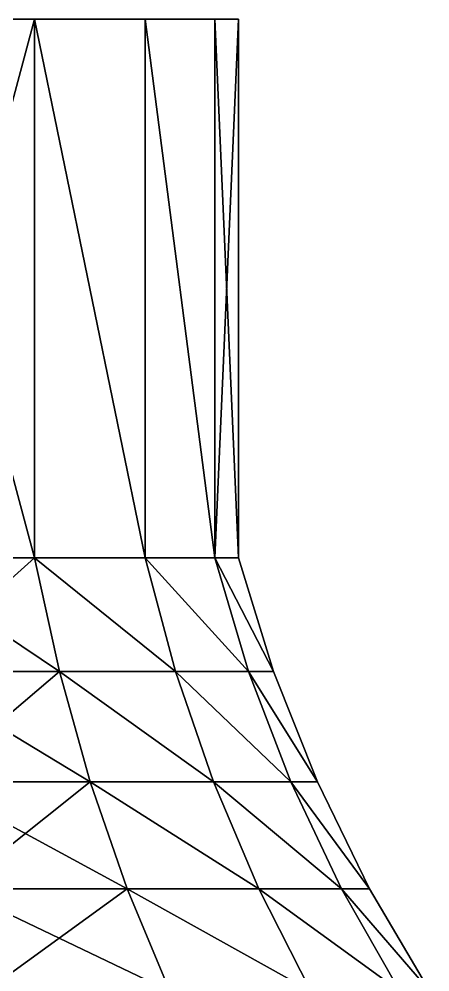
# Model space of a CAD drawing. Extents: x -16.8 to 16.8, y -22.2 to 0.1.
# Drawn here: x 5.48 to 10.2, y -10.82 to 0.13 of the extents above; entities that cross this region are included whole.
import ezdxf

# ---------------------------------------------------------------- set-up
doc = ezdxf.new("R2010")
doc.units = 0
doc.header["$MEASUREMENT"] = 0
doc.layers.add('Puxador', color=7, linetype='CONTINUOUS')

msp = doc.modelspace()

# ---------------------------------------------------------------- meshes
at = {"layer": 'Puxador'}
mesh = msp.add_polyface(dxfattribs=at)
corners = [(-7.727, 0.132, 2.071), (-7.727, 0.132, -2.071), (-8, 0.132), (-6.928, 0.132, 4), (-6.928, 0.132, -4), (-5.657, 0.132, 5.657), (-5.657, 0.132, -5.657), (-4, 0.132, 6.928), (-4, 0.132, -6.928), (-2.071, 0.132, 7.727), (-2.071, 0.132, -7.727), (0, 0.132, 8), (0, 0.132, -8), (2.071, 0.132, 7.727), (2.071, 0.132, -7.727), (4, 0.132, 6.928), (4, 0.132, -6.928), (5.657, 0.132, 5.657), (5.657, 0.132, -5.657), (6.928, 0.132, 4), (6.928, 0.132, -4), (7.727, 0.132, 2.071), (7.727, 0.132, -2.071), (8, 0.132)]
mesh.append_faces([[corners[k] for k in face] for face in [(0, 1, 2), (22, 21, 23)]], dxfattribs={"vtx0": -1})
mesh.append_faces([[corners[k] for k in face] for face in [(1, 3, 4), (4, 5, 6), (6, 7, 8), (8, 9, 10), (10, 11, 12), (12, 13, 14), (14, 15, 16), (16, 17, 18), (18, 19, 20), (20, 21, 22)]], dxfattribs={"vtx0": -1, "vtx1": -1})
mesh.append_faces([[corners[k] for k in face] for face in [(1, 0, 3), (4, 3, 5), (6, 5, 7), (8, 7, 9), (10, 9, 11), (12, 11, 13), (14, 13, 15), (16, 15, 17), (18, 17, 19), (20, 19, 21)]], dxfattribs={"vtx0": -1, "vtx2": -1})
mesh = msp.add_polyface(dxfattribs=at)
corners = [(4, -6.059, 6.928), (5.657, 0.132, 5.657), (4, 0.132, 6.928), (5.657, -6.059, 5.657)]
mesh.append_faces([[corners[k] for k in face] for face in [(0, 1, 2), (1, 0, 3)]], dxfattribs={"vtx0": -1})
mesh = msp.add_polyface(dxfattribs=at)
corners = [(5.657, -6.059, -5.657), (4, 0.132, -6.928), (5.657, 0.132, -5.657), (4, -6.059, -6.928)]
mesh.append_faces([[corners[k] for k in face] for face in [(0, 1, 2), (1, 0, 3)]], dxfattribs={"vtx0": -1})
mesh = msp.add_polyface(dxfattribs=at)
corners = [(5.657, 0.132, 5.657), (6.928, -6.059, 4), (6.928, 0.132, 4), (5.657, -6.059, 5.657)]
mesh.append_faces([[corners[k] for k in face] for face in [(0, 1, 2), (1, 0, 3)]], dxfattribs={"vtx0": -1})
mesh = msp.add_polyface(dxfattribs=at)
corners = [(5.657, 0.132, -5.657), (6.928, -6.059, -4), (5.657, -6.059, -5.657), (6.928, 0.132, -4)]
mesh.append_faces([[corners[k] for k in face] for face in [(0, 1, 2), (1, 0, 3)]], dxfattribs={"vtx0": -1})
mesh = msp.add_polyface(dxfattribs=at)
corners = [(6.928, 0.132, 4), (7.727, -6.059, 2.071), (7.727, 0.132, 2.071), (6.928, -6.059, 4)]
mesh.append_faces([[corners[k] for k in face] for face in [(0, 1, 2), (1, 0, 3)]], dxfattribs={"vtx0": -1})
mesh = msp.add_polyface(dxfattribs=at)
corners = [(6.928, 0.132, -4), (7.727, -6.059, -2.071), (6.928, -6.059, -4), (7.727, 0.132, -2.071)]
mesh.append_faces([[corners[k] for k in face] for face in [(0, 1, 2), (1, 0, 3)]], dxfattribs={"vtx0": -1})
mesh = msp.add_polyface(dxfattribs=at)
corners = [(7.727, 0.132, 2.071), (8, -6.059), (8, 0.132), (7.727, -6.059, 2.071)]
mesh.append_faces([[corners[k] for k in face] for face in [(0, 1, 2), (1, 0, 3)]], dxfattribs={"vtx0": -1})
mesh = msp.add_polyface(dxfattribs=at)
corners = [(8, 0.132), (7.727, -6.059, -2.071), (7.727, 0.132, -2.071), (8, -6.059)]
mesh.append_faces([[corners[k] for k in face] for face in [(0, 1, 2), (1, 0, 3)]], dxfattribs={"vtx0": -1})
mesh = msp.add_polyface(dxfattribs=at)
corners = [(4.201, -7.364, 7.277), (5.657, -6.059, 5.657), (4, -6.059, 6.928), (5.942, -7.364, 5.942)]
mesh.append_faces([[corners[k] for k in face] for face in [(0, 1, 2), (1, 0, 3)]], dxfattribs={"vtx0": -1})
mesh = msp.add_polyface(dxfattribs=at)
corners = [(5.942, -7.364, -5.942), (4, -6.059, -6.928), (5.657, -6.059, -5.657), (4.201, -7.364, -7.277)]
mesh.append_faces([[corners[k] for k in face] for face in [(0, 1, 2), (1, 0, 3)]], dxfattribs={"vtx0": -1})
mesh = msp.add_polyface(dxfattribs=at)
corners = [(5.657, -6.059, 5.657), (7.277, -7.364, 4.201), (6.928, -6.059, 4), (5.942, -7.364, 5.942)]
mesh.append_faces([[corners[k] for k in face] for face in [(0, 1, 2), (1, 0, 3)]], dxfattribs={"vtx0": -1})
mesh = msp.add_polyface(dxfattribs=at)
corners = [(5.657, -6.059, -5.657), (7.277, -7.364, -4.201), (5.942, -7.364, -5.942), (6.928, -6.059, -4)]
mesh.append_faces([[corners[k] for k in face] for face in [(0, 1, 2), (1, 0, 3)]], dxfattribs={"vtx0": -1})
mesh = msp.add_polyface(dxfattribs=at)
corners = [(6.928, -6.059, 4), (8.116, -7.364, 2.175), (7.727, -6.059, 2.071), (7.277, -7.364, 4.201)]
mesh.append_faces([[corners[k] for k in face] for face in [(0, 1, 2), (1, 0, 3)]], dxfattribs={"vtx0": -1})
mesh = msp.add_polyface(dxfattribs=at)
corners = [(6.928, -6.059, -4), (8.116, -7.364, -2.175), (7.277, -7.364, -4.201), (7.727, -6.059, -2.071)]
mesh.append_faces([[corners[k] for k in face] for face in [(0, 1, 2), (1, 0, 3)]], dxfattribs={"vtx0": -1})
mesh = msp.add_polyface(dxfattribs=at)
corners = [(7.727, -6.059, 2.071), (8.403, -7.364), (8, -6.059), (8.116, -7.364, 2.175)]
mesh.append_faces([[corners[k] for k in face] for face in [(0, 1, 2), (1, 0, 3)]], dxfattribs={"vtx0": -1})
mesh = msp.add_polyface(dxfattribs=at)
corners = [(7.727, -6.059, -2.071), (8.403, -7.364), (8.116, -7.364, -2.175), (8, -6.059)]
mesh.append_faces([[corners[k] for k in face] for face in [(0, 1, 2), (1, 0, 3)]], dxfattribs={"vtx0": -1})
mesh = msp.add_polyface(dxfattribs=at)
corners = [(4.453, -8.633, 7.712), (5.942, -7.364, 5.942), (4.201, -7.364, 7.277), (6.297, -8.633, 6.297)]
mesh.append_faces([[corners[k] for k in face] for face in [(0, 1, 2), (1, 0, 3)]], dxfattribs={"vtx0": -1})
mesh = msp.add_polyface(dxfattribs=at)
corners = [(6.297, -8.633, -6.297), (4.201, -7.364, -7.277), (5.942, -7.364, -5.942), (4.453, -8.633, -7.712)]
mesh.append_faces([[corners[k] for k in face] for face in [(0, 1, 2), (1, 0, 3)]], dxfattribs={"vtx0": -1})
mesh = msp.add_polyface(dxfattribs=at)
corners = [(5.942, -7.364, 5.942), (7.712, -8.633, 4.453), (7.277, -7.364, 4.201), (6.297, -8.633, 6.297)]
mesh.append_faces([[corners[k] for k in face] for face in [(0, 1, 2), (1, 0, 3)]], dxfattribs={"vtx0": -1})
mesh = msp.add_polyface(dxfattribs=at)
corners = [(5.942, -7.364, -5.942), (7.712, -8.633, -4.453), (6.297, -8.633, -6.297), (7.277, -7.364, -4.201)]
mesh.append_faces([[corners[k] for k in face] for face in [(0, 1, 2), (1, 0, 3)]], dxfattribs={"vtx0": -1})
mesh = msp.add_polyface(dxfattribs=at)
corners = [(7.277, -7.364, 4.201), (8.602, -8.633, 2.305), (8.116, -7.364, 2.175), (7.712, -8.633, 4.453)]
mesh.append_faces([[corners[k] for k in face] for face in [(0, 1, 2), (1, 0, 3)]], dxfattribs={"vtx0": -1})
mesh = msp.add_polyface(dxfattribs=at)
corners = [(7.277, -7.364, -4.201), (8.602, -8.633, -2.305), (7.712, -8.633, -4.453), (8.116, -7.364, -2.175)]
mesh.append_faces([[corners[k] for k in face] for face in [(0, 1, 2), (1, 0, 3)]], dxfattribs={"vtx0": -1})
mesh = msp.add_polyface(dxfattribs=at)
corners = [(8.116, -7.364, 2.175), (8.905, -8.633), (8.403, -7.364), (8.602, -8.633, 2.305)]
mesh.append_faces([[corners[k] for k in face] for face in [(0, 1, 2), (1, 0, 3)]], dxfattribs={"vtx0": -1})
mesh = msp.add_polyface(dxfattribs=at)
corners = [(8.116, -7.364, -2.175), (8.905, -8.633), (8.602, -8.633, -2.305), (8.403, -7.364)]
mesh.append_faces([[corners[k] for k in face] for face in [(0, 1, 2), (1, 0, 3)]], dxfattribs={"vtx0": -1})
mesh = msp.add_polyface(dxfattribs=at)
corners = [(4.752, -9.86, 8.232), (6.297, -8.633, 6.297), (4.453, -8.633, 7.712), (6.721, -9.86, 6.721)]
mesh.append_faces([[corners[k] for k in face] for face in [(0, 1, 2), (1, 0, 3)]], dxfattribs={"vtx0": -1})
mesh = msp.add_polyface(dxfattribs=at)
corners = [(6.721, -9.86, -6.721), (4.453, -8.633, -7.712), (6.297, -8.633, -6.297), (4.752, -9.86, -8.232)]
mesh.append_faces([[corners[k] for k in face] for face in [(0, 1, 2), (1, 0, 3)]], dxfattribs={"vtx0": -1})
mesh = msp.add_polyface(dxfattribs=at)
corners = [(6.297, -8.633, 6.297), (8.232, -9.86, 4.752), (7.712, -8.633, 4.453), (6.721, -9.86, 6.721)]
mesh.append_faces([[corners[k] for k in face] for face in [(0, 1, 2), (1, 0, 3)]], dxfattribs={"vtx0": -1})
mesh = msp.add_polyface(dxfattribs=at)
corners = [(6.297, -8.633, -6.297), (8.232, -9.86, -4.752), (6.721, -9.86, -6.721), (7.712, -8.633, -4.453)]
mesh.append_faces([[corners[k] for k in face] for face in [(0, 1, 2), (1, 0, 3)]], dxfattribs={"vtx0": -1})
mesh = msp.add_polyface(dxfattribs=at)
corners = [(7.712, -8.633, 4.453), (9.181, -9.86, 2.46), (8.602, -8.633, 2.305), (8.232, -9.86, 4.752)]
mesh.append_faces([[corners[k] for k in face] for face in [(0, 1, 2), (1, 0, 3)]], dxfattribs={"vtx0": -1})
mesh = msp.add_polyface(dxfattribs=at)
corners = [(7.712, -8.633, -4.453), (9.181, -9.86, -2.46), (8.232, -9.86, -4.752), (8.602, -8.633, -2.305)]
mesh.append_faces([[corners[k] for k in face] for face in [(0, 1, 2), (1, 0, 3)]], dxfattribs={"vtx0": -1})
mesh = msp.add_polyface(dxfattribs=at)
corners = [(8.602, -8.633, 2.305), (9.505, -9.86), (8.905, -8.633), (9.181, -9.86, 2.46)]
mesh.append_faces([[corners[k] for k in face] for face in [(0, 1, 2), (1, 0, 3)]], dxfattribs={"vtx0": -1})
mesh = msp.add_polyface(dxfattribs=at)
corners = [(8.602, -8.633, -2.305), (9.505, -9.86), (9.181, -9.86, -2.46), (8.905, -8.633)]
mesh.append_faces([[corners[k] for k in face] for face in [(0, 1, 2), (1, 0, 3)]], dxfattribs={"vtx0": -1})
mesh = msp.add_polyface(dxfattribs=at)
corners = [(5.099, -11.036, 8.832), (6.721, -9.86, 6.721), (4.752, -9.86, 8.232), (7.211, -11.036, 7.211)]
mesh.append_faces([[corners[k] for k in face] for face in [(0, 1, 2), (1, 0, 3)]], dxfattribs={"vtx0": -1})
mesh = msp.add_polyface(dxfattribs=at)
corners = [(7.211, -11.036, -7.211), (4.752, -9.86, -8.232), (6.721, -9.86, -6.721), (5.099, -11.036, -8.832)]
mesh.append_faces([[corners[k] for k in face] for face in [(0, 1, 2), (1, 0, 3)]], dxfattribs={"vtx0": -1})
mesh = msp.add_polyface(dxfattribs=at)
corners = [(6.721, -9.86, 6.721), (8.832, -11.036, 5.099), (8.232, -9.86, 4.752), (7.211, -11.036, 7.211)]
mesh.append_faces([[corners[k] for k in face] for face in [(0, 1, 2), (1, 0, 3)]], dxfattribs={"vtx0": -1})
mesh = msp.add_polyface(dxfattribs=at)
corners = [(6.721, -9.86, -6.721), (8.832, -11.036, -5.099), (7.211, -11.036, -7.211), (8.232, -9.86, -4.752)]
mesh.append_faces([[corners[k] for k in face] for face in [(0, 1, 2), (1, 0, 3)]], dxfattribs={"vtx0": -1})
mesh = msp.add_polyface(dxfattribs=at)
corners = [(8.232, -9.86, 4.752), (9.851, -11.036, 2.639), (9.181, -9.86, 2.46), (8.832, -11.036, 5.099)]
mesh.append_faces([[corners[k] for k in face] for face in [(0, 1, 2), (1, 0, 3)]], dxfattribs={"vtx0": -1})
mesh = msp.add_polyface(dxfattribs=at)
corners = [(8.232, -9.86, -4.752), (9.851, -11.036, -2.639), (8.832, -11.036, -5.099), (9.181, -9.86, -2.46)]
mesh.append_faces([[corners[k] for k in face] for face in [(0, 1, 2), (1, 0, 3)]], dxfattribs={"vtx0": -1})
mesh = msp.add_polyface(dxfattribs=at)
corners = [(9.181, -9.86, 2.46), (10.198, -11.036), (9.505, -9.86), (9.851, -11.036, 2.639)]
mesh.append_faces([[corners[k] for k in face] for face in [(0, 1, 2), (1, 0, 3)]], dxfattribs={"vtx0": -1})
mesh = msp.add_polyface(dxfattribs=at)
corners = [(9.181, -9.86, -2.46), (10.198, -11.036), (9.851, -11.036, -2.639), (9.505, -9.86)]
mesh.append_faces([[corners[k] for k in face] for face in [(0, 1, 2), (1, 0, 3)]], dxfattribs={"vtx0": -1})

doc.saveas('drawing.dxf')
